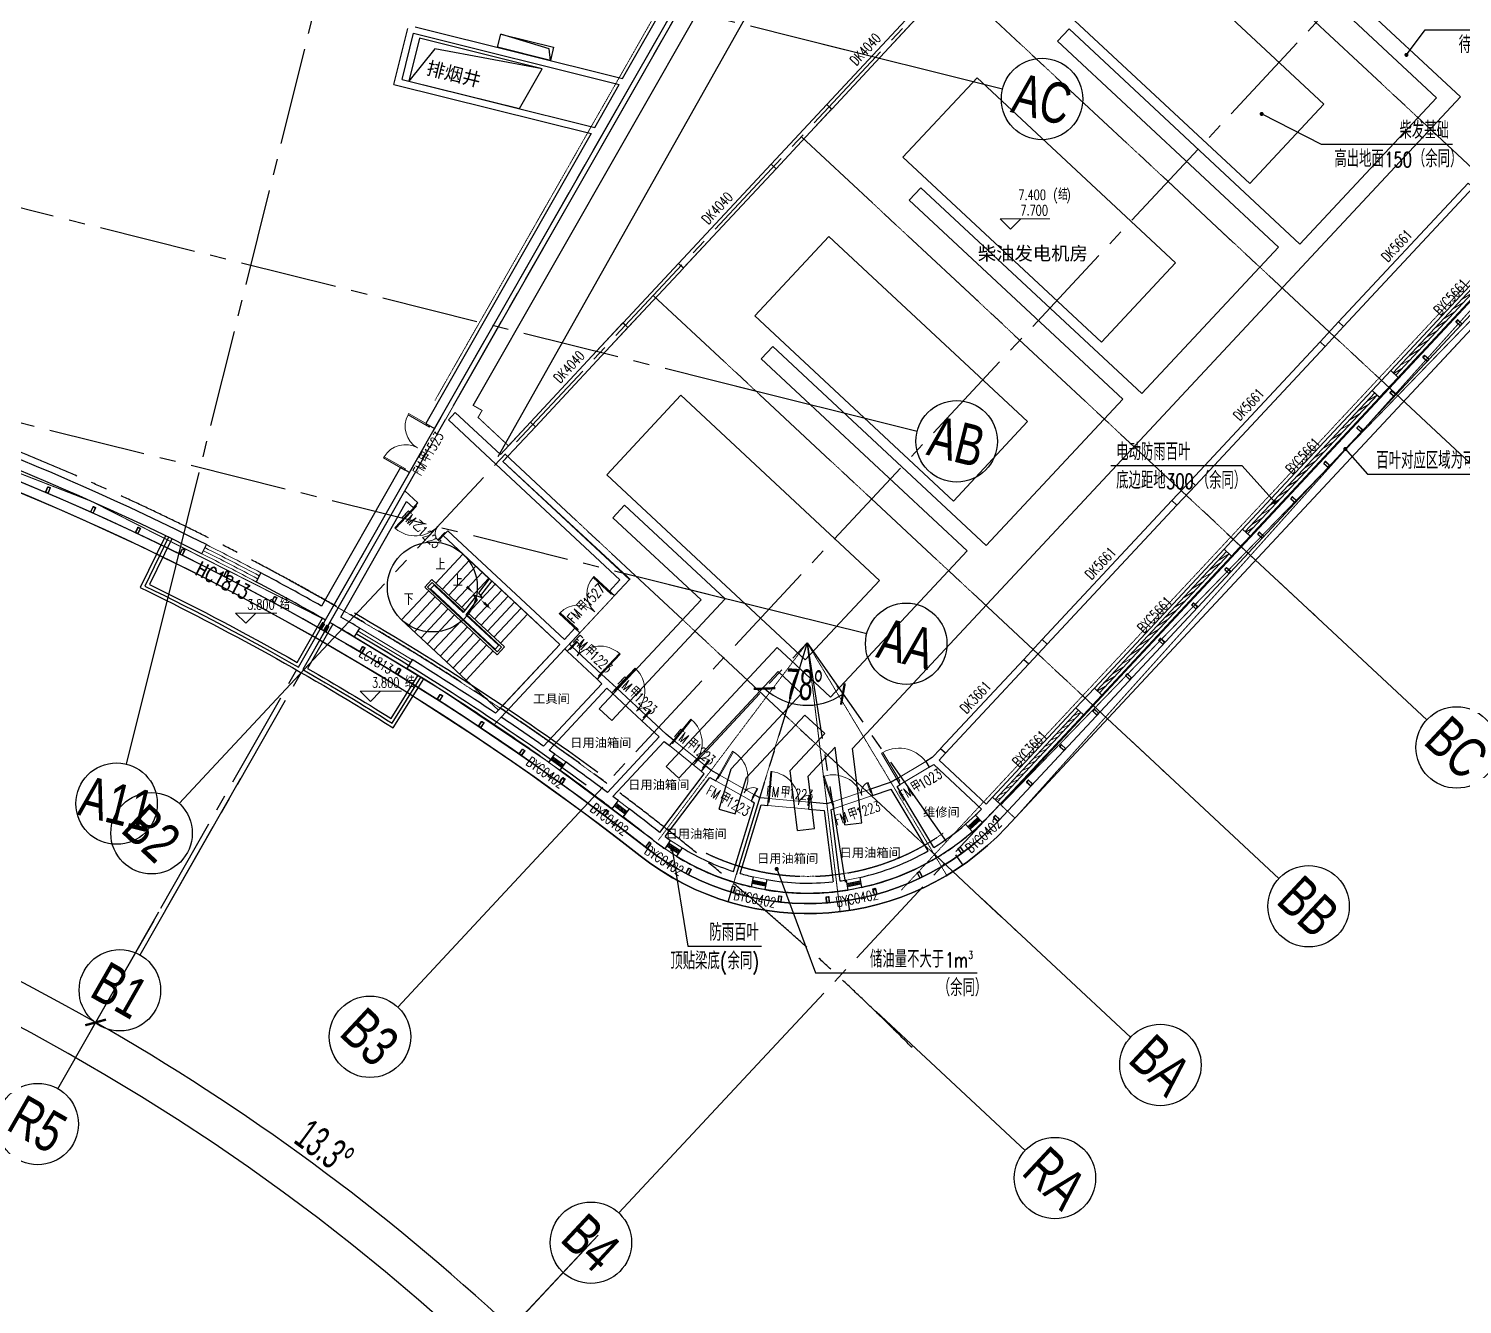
# Model space of a CAD drawing. Extents: x 138868 to 1251000, y -188972 to 132579.
# Drawn here: x 475851 to 518092, y -137264 to -99659 of the extents above; entities that cross this region are included whole.
import ezdxf
from ezdxf.enums import TextEntityAlignment as Align

# ---------------------------------------------------------------- set-up
doc = ezdxf.new("R2010")
doc.units = 0
doc.linetypes.add('CENTER2', pattern=[28.575, 19.05, -3.175, 3.175, -3.175])
doc.linetypes.add('DASHDOT', pattern=[1, 0.5, -0.25, 0, -0.25])
doc.layers.get('0').update_dxf_attribs({"color": 8})
doc.layers.get('Defpoints').update_dxf_attribs({"color": 8})
for name, color, linetype in [('#幕墙线-平面', 8, 'Continuous'), ('#标注', 8, 'Continuous'), ('#轴线', 8, 'CENTER2'), ('A-FLOR', 8, 'Continuous'), ('A-FLOR-PIPE', 8, 'Continuous'), ('A-FLOR-RAIL', 8, 'Continuous'), ('A-FLOR-UNDR', 8, 'Continuous'), ('A-Hole', 8, 'Continuous'), ('A-ROOF', 8, 'Continuous'), ('CURTWALL', 8, 'Continuous'), ('DIM_LEAD', 8, 'Continuous'), ('DIM_SYMB', 8, 'Continuous'), ('STAIR', 8, 'Continuous'), ('WINDOW_TEXT', 8, 'Continuous'), ('数据中心轮廓线', 8, 'Continuous')]:
    doc.layers.add(name, color=color, linetype=linetype)
for name, color, linetype, lineweight in [('DIM_ELEV', 8, 'Continuous', 5), ('DOOR_FIRE', 8, 'Continuous', 13), ('DOOR_FIRE_TEXT', 8, 'Continuous', 9), ('DOTE', 8, 'DASHDOT', 5), ('E', 8, 'Continuous', 9), ('PUB_TEXT', 8, 'Continuous', 5), ('WALL', 8, 'Continuous', 30), ('WINDOW', 8, 'Continuous', 13)]:
    doc.layers.add(name, color=color, linetype=linetype, lineweight=lineweight)
doc.styles.add('_TCH_DIM', font='SIMPLEX', dxfattribs={"bigfont": 'GBCBIG'})
doc.styles.add('_TCH_WINDOW', font='SIMPLEX', dxfattribs={"height": 3.5, "bigfont": 'GBCBIG'})
doc.styles.add('JHZX', font='jrs.shx', dxfattribs={"width": 0.6, "bigfont": 'jhz.shx'})
doc.styles.get("Standard").update_dxf_attribs({"font": 'arial.ttf'})
doc.dimstyles.new('JZBZ-300', dxfattribs={"dimscale": 300, "dimtxt": 3, "dimasz": 1.5, "dimexe": 1, "dimexo": 1, "dimgap": 0.5, "dimtad": 1, "dimdec": 0, "dimdsep": 46, "dimtxsty": 'JHZX', "dimblk1": 'ARCHTICK', "dimblk2": 'ARCHTICK', "dimsah": 1, "dimcen": 0, "dimclrd": 1, "dimclre": 1, "dimclrt": 2, "dimadec": 1, "dimazin": 2, "dimtfac": 1, "dimtdec": 0, "dimtix": 1, "dimtmove": 0, "dimatfit": 3, "dimfxl": 1, "dimtolj": 1, "dimlwd": -1, "dimlwe": -1, "dimarcsym": 1})

# ---------------------------------------------------------------- blocks, each defined once
blk = doc.blocks.new('Hole-3F')
at = {"layer": 'A-Hole'}
for points in [[(42062, 86030), (41747, 84768), (45009, 83955), (45678, 85128)], [(45919, 85377), (44366, 85764), (44463, 86153), (46015, 85765)]]:
    blk.add_lwpolyline(points, close=True, dxfattribs=at)
for points in [[(45919, 85377), (45883, 85719), (44463, 86153)], [(45678, 85128), (42520, 85713), (41747, 84768)]]:
    blk.add_lwpolyline(points, dxfattribs=at)
blk = doc.blocks.new('$DorLib2D$00000002')
for p, q in [((-0.5, 0), (-0.5, 0.4875)), ((-0.475, 0.4875), (-0.5, 0.4875)), ((-0.475, 0), (-0.475, 0.4875)), ((0.475, 0), (0.475, 0.4875)), ((0.475, 0.4875), (0.5, 0.4875)), ((0.5, 0), (0.5, 0.4875)), ((-0.5, 0), (-0.475, 0)), ((0.5, 0), (0.475, 0))]:
    blk.add_line(p, q)
for centre, start, end in [((-0.4875, 0), 0, 88.53072), ((0.4875, 0), 91.46928, 180)]:
    blk.add_arc(centre, 0.4875, start, end)
blk = doc.blocks.new('$WINLIB2D$00000007')
for points in [[(-0.5, 0.5), (0.5, 0.5)], [(-0.5, 0.5), (-0.5, -0.5)], [(0.5, 0.5), (0.5, -0.5)], [(-0.5, -0.5), (0.5, -0.5)]]:
    blk.add_lwpolyline(points)
blk = doc.blocks.new('$DorLib2D$00000225')
for p, q in [((0.475, -0.001), (0.475, 0.752)), ((0.475, 0.752), (0.5, 0.752)), ((0.5, -0.001), (0.5, 0.752)), ((-0.5, 0), (-0.5, 0.252)), ((-0.475, 0.252), (-0.5, 0.252)), ((-0.475, 0), (-0.475, 0.252)), ((-0.475, 0), (-0.5, 0)), ((0.475, -0.001), (0.5, -0.001))]:
    blk.add_line(p, q)
for centre, radius, start, end in [((0.505, -0.002), 0.755, 92.2493, 179.7238), ((-0.501, 0.003), 0.251, 359.7899, 84.0974)]:
    blk.add_arc(centre, radius, start, end)
blk = doc.blocks.new('$WINLIB2D$00000039')
for points in [[(-0.5, 0.5), (-0.5, -0.5)], [(0.5, 0.5), (-0.5, 0.5)], [(0.5, -0.5), (0.5, 0.5)], [(-0.5, 0.1667), (0.5, 0.1667)], [(-0.3839, -0.1667), (-0.448, 0.1667)], [(-0.3159, -0.1667), (-0.38, 0.1667)], [(-0.2479, -0.1667), (-0.312, 0.1667)], [(-0.1799, -0.1667), (-0.244, 0.1667)], [(-0.1119, -0.1667), (-0.176, 0.1667)], [(-0.0439, -0.1667), (-0.108, 0.1667)], [(0.0241, -0.1667), (-0.04, 0.1667)], [(0.0921, -0.1667), (0.028, 0.1667)], [(0.16, -0.1667), (0.0959, 0.1667)], [(0.228, -0.1667), (0.1639, 0.1667)], [(0.296, -0.1667), (0.2319, 0.1667)], [(0.364, -0.1667), (0.2999, 0.1667)], [(0.432, -0.1667), (0.3679, 0.1667)], [(0.5, -0.1667), (0.4359, 0.1667)], [(-0.4519, -0.1667), (-0.5, 0.0836)], [(-0.5, -0.1667), (0.5, -0.1667)], [(0.5, -0.5), (-0.5, -0.5)]]:
    blk.add_lwpolyline(points)
blk = doc.blocks.new('$WINLIB2D$00000001')
for points in [[(-0.5, 0.5), (-0.5, -0.5)], [(-0.5, 0.5), (0.5, 0.5)], [(0.5, -0.5), (0.5, 0.5)], [(0.5, 0.167), (-0.5, 0.167)], [(0.5, -0.167), (-0.5, -0.167)], [(-0.5, -0.5), (0.5, -0.5)]]:
    blk.add_lwpolyline(points)
blk = doc.blocks.new('$DorLib2D$00000001')
for p, q in [((0.45, 0.975), (0.5, 0.975)), ((0.45, 0), (0.45, 0.975)), ((0.5, 0), (0.5, 0.975)), ((0.5, 0), (0.45, 0))]:
    blk.add_line(p, q)
blk.add_arc((0.475, 0), 0.975, 91.4693, 180)
blk = doc.blocks.new('A$Cc1d04372')
at = {"layer": 'A-FLOR', "const_width": 30}
for points in [[(0, -9200), (8338, -9200), (10644, 47, -0.073062), (46130, -8293), (46276, -7706, -0.013735), (52378, -10307), (52194, -11045), (52978, -11240, -0.020552), (62131, -15974), (39290, -56018, 0.122576), (2418, -45637), (2374, -46886, 0.015212), (-2374, -46886), (-2418, -45637, 0.093748), (-31202, -51996, -0.389733)], [(39420, -56092), (62261, -16048, -0.04207), (79603, -28005, -0.432715), (80317, -38770), (58913, -61724, -0.389439), (48935, -62499, 0.036279), (39420, -56092, -3.758196)]]:
    blk.add_lwpolyline(points, format="xyb", dxfattribs=at)
blk.add_lwpolyline([(43647, -49693), (43907, -49841), (43790, -50048), (44684, -50882), (66105, -27911), (60242, -26449), (57540, -31187), (54617, -30458), (43647, -49693)], dxfattribs=at)
blk.add_lwpolyline([(44265, -59103), (48266, -54812), (44524, -51348), (66314, -27981), (79185, -39984), (58913, -61724), (58809, -61836), (58446, -62182, -0.358866), (49046, -62584, 0.018439), (44265, -59103)], format="xyb", close=True, dxfattribs=at)
at = {"layer": 'A-FLOR-PIPE'}
for p, q in [((65566, -33915), (72733, -40599)), ((65225, -34281), (72026, -40623)), ((61201, -38596), (60860, -38961)), ((61201, -38596), (68002, -44938)), ((60860, -38961), (67369, -45031)), ((68002, -44938), (72026, -40623)), ((68198, -45462), (72733, -40599)), ((56836, -43276), (56495, -43642)), ((56836, -43276), (63345, -49346)), ((56495, -43642), (62785, -49507)), ((63345, -49346), (67369, -45031)), ((63833, -50143), (68198, -45462)), ((52471, -47957), (52130, -48323)), ((52471, -47957), (58761, -53822)), ((52130, -48323), (58200, -53983)), ((58761, -53822), (62785, -49507)), ((59468, -54823), (63833, -50143)), ((48106, -52638), (47765, -53003)), ((48106, -52638), (51068, -55400)), ((47765, -53003), (50362, -55424)), ((54177, -58298), (58200, -53983)), ((54823, -59805), (59468, -54823)), ((47361, -58642), (50362, -55424)), ((47727, -58983), (51068, -55400)), ((49336, -60336), (52604, -56832)), ((52604, -56832), (53848, -57991)), ((49702, -60677), (52629, -57539)), ((52629, -57539), (53324, -58187)), ((51250, -60410), (53324, -58187)), ((53848, -57991), (54177, -58298)), ((47361, -58642), (47727, -58983)), ((51694, -60667), (53417, -58820)), ((53417, -58820), (54002, -59366)), ((52988, -60453), (54002, -59366)), ((53513, -60623), (54314, -59764)), ((54595, -62055), (54314, -59764)), ((55092, -61994), (54823, -59805)), ((49336, -60336), (49702, -60677)), ((50889, -61592), (51250, -60410)), ((51367, -61738), (51694, -60667)), ((53206, -62225), (52988, -60453)), ((53702, -62165), (53513, -60623)), ((50889, -61592), (51367, -61738)), ((54595, -62055), (55092, -61994)), ((53206, -62225), (53702, -62165))]:
    blk.add_line(p, q, dxfattribs=at)
at = {"layer": 'A-FLOR-RAIL'}
blk.add_circle((42442, -55047), 1325, dxfattribs=at)
for radius, start, end in [(79900, 53.68411, 59.83389), (79400, 53.7264, 59.55949)]:
    blk.add_arc((0, -124900), radius, start, end, dxfattribs=at)
at = {"layer": 'A-FLOR-UNDR'}
for p, q in [((43212, -49445), (54113, -30332)), ((43647, -49693), (54617, -30458)), ((41534, -52084), (43981, -47793))]:
    blk.add_line(p, q, dxfattribs=at)
at = {"layer": 'A-Hole'}
blk.add_lwpolyline([(61855, -32469), (55115, -32128), (44377, -51211)], dxfattribs=at)
at = {"layer": 'A-ROOF'}
for points in [[(34673, -53582), (33972, -55020, -0.016468), (38497, -57407), (39290, -56018)], [(34763, -53626), (34105, -54974, -0.015824), (38460, -57271), (39203, -55968)], [(39420, -56092), (38627, -57482, -0.009875), (41259, -59060), (42108, -57703)], [(39507, -56142), (38764, -57445, -0.009233), (41228, -58922), (42023, -57650)]]:
    blk.add_lwpolyline(points, format="xyb", dxfattribs=at)
at = {"layer": 'CURTWALL'}
for points in [[(51394, -10536), (53078, -10956, -0.063034), (79793, -27774, -0.432715), (80537, -38975), (59133, -61928, -0.3894), (48750, -62735, 0.165369), (750, -45904, 0.164544)], [(34583, -53538), (33838, -55066, -0.027476), (41291, -59198), (42192, -57756)]]:
    blk.add_lwpolyline(points, format="xyb", dxfattribs=at)
at = {"layer": 'DIM_ELEV'}
for p, q in [((59477, -44496), (59177, -44196)), ((59177, -44196), (60640, -44196)), ((59477, -44496), (59777, -44196)), ((36944, -56117), (36644, -55817)), ((36644, -55817), (37856, -55817)), ((36944, -56117), (37244, -55817)), ((40619, -58417), (40319, -58117)), ((40319, -58117), (41531, -58117)), ((40619, -58417), (40919, -58117))]:
    blk.add_line(p, q, dxfattribs=at)
at = {"layer": 'DIM_LEAD'}
for p, q in [((71143, -39361), (71693, -38626)), ((71693, -38626), (76464, -38626)), ((66879, -41100), (68629, -41990)), ((68629, -41990), (72498, -41990)), ((69341, -50977), (69996, -51721)), ((66301, -51471), (62432, -51471)), ((67265, -52547), (66301, -51471)), ((69996, -51721), (74768, -51721)), ((49512, -62787), (49969, -65635)), ((52588, -63358), (53728, -66425)), ((49969, -65635), (52138, -65635)), ((53728, -66425), (58499, -66425))]:
    blk.add_line(p, q, dxfattribs=at)
at = {"layer": 'DIM_LEAD', "const_width": 60}
for points in [[(71125, -39385, 1), (71161, -39337, 1)], [(66852, -41087, 1), (66905, -41114, 1)], [(69322, -50955, 1), (69361, -51000, 1)], [(67285, -52570, 1), (67245, -52525, 1)], [(49508, -62757, 1), (49517, -62816, 1)], [(52578, -63330, 1), (52599, -63386, 1)]]:
    blk.add_lwpolyline(points, format="xyb", close=True, dxfattribs=at)
at = {"layer": 'DIM_SYMB', "elevation": -1683}
for points in [[(42824, -54446, 0, 0, 0), (43680, -55244, 0, 80, 0), (43460, -55039, 0, 0, 0)], [(41869, -55470, 0, 0, 0), (44341, -57775, 0, 0, 0), (45296, -56751, 0, 0, 0), (43870, -55421, 0, 80, 0), (44089, -55626, 0, 0, 0)]]:
    blk.add_lwpolyline(points, format="xyseb", dxfattribs=at)
at = {"layer": 'DIM_SYMB'}
blk.add_lwpolyline([(43336, -54923, 0, 0, 0), (44192, -55721, 0, 80, 0), (43972, -55517, 0, 0, 0)], format="xyseb", dxfattribs=at)
at = {"layer": 'DOOR_FIRE'}
for p, q in [((46417, -56942), (47295, -57760)), ((46554, -56796), (47431, -57614)), ((47734, -58169), (48611, -58988)), ((47870, -58023), (48748, -58842)), ((50363, -60476), (49430, -59722)), ((50489, -60321), (49555, -59567)), ((56124, -60700), (56982, -60187)), ((56227, -60872), (57085, -60358)), ((51839, -61350), (50794, -60761)), ((51937, -61176), (50892, -60587)), ((54215, -61390), (55351, -61005)), ((54279, -61580), (55415, -61194)), ((52329, -61484), (53524, -61592)), ((52347, -61285), (53542, -61393))]:
    blk.add_line(p, q, dxfattribs=at)
at = {"layer": 'DOTE'}
for p, q in [((42522, -49544), (58002, -22405)), ((56257, -63985), (85741, -32367)), ((62046, -32411), (75430, -44891)), ((57681, -37091), (71065, -49572)), ((57681, -37091), (71065, -49572)), ((53317, -41772), (66700, -54252)), ((48952, -46453), (62336, -58933)), ((44587, -51133), (57971, -63614)), ((49106, -62505), (53484, -56695)), ((53484, -56695), (51147, -64338)), ((53484, -56695), (51147, -64338)), ((53484, -56695), (57600, -63546)), ((53484, -56695), (54458, -64628))]:
    blk.add_line(p, q, dxfattribs=at)
for centre, radius, start, end in [((0, -124900), 79800, 53.40345, 61.39163), ((53501, -56676), 6900, 244.3204, 305.3328)]:
    blk.add_arc(centre, radius, start, end, dxfattribs=at)
at = {"layer": 'E', "elevation": 0}
for points in [[(62856, -35354), (60674, -37694), (66525, -43150), (68707, -40810)], [(58492, -40035), (56309, -42375), (62160, -47831), (64342, -45491)], [(54127, -44715), (51944, -47056), (57795, -52512), (59978, -50171)], [(49762, -49396), (47580, -51736), (53431, -57192), (55613, -54852)]]:
    blk.add_lwpolyline(points, close=True, dxfattribs=at)
at = {"layer": 'STAIR'}
for p, q in [((43345, -54077), (42548, -54933)), ((43536, -54255), (42738, -55110)), ((43726, -54432), (42928, -55288)), ((43345, -54077), (44121, -54801)), ((42219, -55051), (42430, -54824)), ((42304, -55048), (42433, -54909)), ((42430, -54824), (43404, -55732)), ((42433, -54909), (43367, -55780)), ((43916, -54609), (43118, -55465)), ((44106, -54787), (43308, -55642)), ((44121, -54801), (43798, -55220)), ((44195, -54869), (43861, -55302)), ((44195, -54869), (45247, -55851)), ((41538, -56016), (42336, -55160)), ((44355, -57042), (42219, -55051)), ((44352, -56957), (42304, -55048)), ((42377, -55116), (42391, -55101)), ((42493, -54992), (42391, -55101)), ((44292, -56875), (42391, -55101)), ((42507, -54977), (42493, -54992)), ((42493, -54992), (43355, -55796)), ((42567, -55293), (42581, -55279)), ((42697, -55154), (42683, -55169)), ((42887, -55332), (42873, -55346)), ((44296, -54964), (43498, -55820)), ((43907, -55362), (43650, -55281)), ((43650, -55281), (43764, -55429)), ((44486, -55141), (43688, -55997)), ((43798, -55220), (43907, -55362)), ((44677, -55319), (43879, -56174)), ((41728, -56193), (42526, -55337)), ((41918, -56370), (42716, -55515)), ((42109, -56548), (42907, -55692)), ((42757, -55471), (42771, -55456)), ((42947, -55648), (42961, -55633)), ((43077, -55509), (43063, -55524)), ((43267, -55686), (43254, -55701)), ((43701, -55347), (43355, -55796)), ((43764, -55429), (43429, -55864)), ((44867, -55496), (44069, -56352)), ((45057, -55673), (44259, -56529)), ((43440, -57789), (41538, -56016)), ((42299, -56725), (43097, -55869)), ((42489, -56902), (43287, -56046)), ((43138, -55825), (43151, -55811)), ((43328, -56003), (43341, -55988)), ((43429, -55864), (44394, -56765)), ((43441, -55848), (44481, -56818)), ((43457, -55864), (43444, -55878)), ((43478, -55800), (44566, -56815)), ((43518, -56180), (43532, -56165)), ((43648, -56041), (43634, -56056)), ((45247, -55851), (44449, -56706)), ((45247, -55851), (44449, -56706)), ((46198, -56737), (45247, -55851)), ((42679, -57079), (43477, -56224)), ((42869, -57257), (43667, -56401)), ((43059, -57434), (43857, -56578)), ((43708, -56357), (43722, -56343)), ((43838, -56218), (43824, -56233)), ((43898, -56535), (43912, -56520)), ((44028, -56396), (44014, -56410)), ((44218, -56573), (44204, -56588)), ((43250, -57611), (44047, -56756)), ((43440, -57789), (44238, -56933)), ((44238, -56933), (43440, -57789)), ((44088, -56712), (44102, -56697)), ((44408, -56750), (44279, -56889)), ((44279, -56889), (44292, -56875)), ((44481, -56818), (44352, -56957)), ((44566, -56815), (44355, -57042)), ((44390, -58675), (46198, -56737)), ((44408, -56750), (44394, -56765)), ((43440, -57789), (44390, -58675))]:
    blk.add_line(p, q, dxfattribs=at)
at = {"layer": 'WALL'}
for p, q in [((48050, -40054), (49620, -37302)), ((48287, -40244), (49960, -37312)), ((41311, -40229), (41722, -38579)), ((41553, -40083), (41892, -38725)), ((41892, -38725), (47947, -40234)), ((41940, -38531), (48050, -40054)), ((41553, -40083), (47226, -41498)), ((41311, -40229), (47124, -41678)), ((47226, -41498), (47947, -40234)), ((47463, -41688), (48287, -40244)), ((54062, -40826), (52425, -42581)), ((52571, -42718), (54208, -40962)), ((54208, -40962), (54062, -40826)), ((47124, -41678), (42249, -50224)), ((42510, -50372), (47463, -41688)), ((52425, -42581), (52571, -42718)), ((49697, -45507), (48060, -47262)), ((49843, -45643), (49697, -45507)), ((48206, -47398), (49843, -45643)), ((48060, -47262), (48206, -47398)), ((69144, -47233), (68598, -47818)), ((69290, -47370), (69144, -47233)), ((68745, -47955), (69290, -47370)), ((68598, -47818), (68745, -47955)), ((70680, -48665), (70134, -49251)), ((70353, -49455), (70899, -48870)), ((70899, -48870), (70680, -48665)), ((70134, -49251), (70353, -49455)), ((42249, -50224), (42510, -50372)), ((43119, -49901), (42915, -50121)), ((42915, -50121), (44314, -51426)), ((43119, -49901), (44446, -51138)), ((45332, -50187), (44446, -51138)), ((45478, -50324), (45332, -50187)), ((44524, -51348), (45478, -50324)), ((41506, -51527), (39178, -55609)), ((41767, -51675), (41506, -51527)), ((44314, -51426), (47971, -54836)), ((44524, -51348), (48254, -54826)), ((39290, -56018), (41767, -51675)), ((64779, -51914), (64233, -52499)), ((64925, -52050), (64779, -51914)), ((39420, -56092), (41635, -52209)), ((42019, -52567), (41635, -52209)), ((64380, -52635), (64925, -52050)), ((39742, -55931), (41683, -52528)), ((41683, -52528), (41883, -52713)), ((41883, -52713), (42019, -52567)), ((64233, -52499), (64380, -52635)), ((42897, -53386), (42760, -53532)), ((42760, -53532), (46198, -56737)), ((46334, -56591), (42897, -53386)), ((66315, -53346), (65769, -53931)), ((65989, -54136), (66534, -53551)), ((66534, -53551), (66315, -53346)), ((35650, -54065), (35785, -53797)), ((65769, -53931), (65989, -54136)), ((37388, -54627), (37247, -54892)), ((47971, -54836), (47664, -55165)), ((47810, -55301), (48254, -54826)), ((47664, -55165), (47810, -55301)), ((40152, -56517), (40307, -56260)), ((46641, -56262), (46334, -56591)), ((46480, -56727), (46787, -56398)), ((46787, -56398), (46641, -56262)), ((60414, -56595), (59869, -57180)), ((60561, -56731), (60414, -56595)), ((44303, -58769), (46198, -56737)), ((44472, -58882), (46344, -56874)), ((46344, -56874), (46417, -56942)), ((46417, -56942), (46554, -56796)), ((46554, -56796), (46480, -56727)), ((60015, -57316), (60561, -56731)), ((41849, -57189), (41694, -57446)), ((59869, -57180), (60015, -57316)), ((47431, -57614), (47295, -57760)), ((47295, -57760), (47441, -57897)), ((47651, -57819), (47431, -57614)), ((47870, -58023), (47651, -57819)), ((45721, -59741), (47441, -57897)), ((45886, -59857), (47587, -58033)), ((47587, -58033), (47734, -58169)), ((47734, -58169), (47870, -58023)), ((61950, -58027), (61405, -58612)), ((61624, -58816), (62170, -58231)), ((62170, -58231), (61950, -58027)), ((61405, -58612), (61624, -58816)), ((48748, -58842), (48611, -58988)), ((48611, -58988), (49123, -59465)), ((49333, -59387), (48748, -58842)), ((47599, -61100), (49123, -59465)), ((49555, -59567), (49327, -59383)), ((45875, -60216), (46049, -59972)), ((47760, -61220), (49274, -59597)), ((49274, -59597), (49430, -59722)), ((49430, -59722), (49555, -59567)), ((57413, -59813), (57169, -60075)), ((57373, -60149), (57560, -59949)), ((57560, -59949), (57413, -59813)), ((46375, -60204), (46201, -60448)), ((50489, -60321), (50363, -60476)), ((50649, -60449), (50489, -60321)), ((57169, -60075), (56982, -60187)), ((56982, -60187), (57085, -60358)), ((57085, -60358), (57218, -60279)), ((57218, -60279), (58625, -61591)), ((57373, -60149), (58762, -61445)), ((49147, -62284), (50454, -60550)), ((49307, -62405), (50619, -60663)), ((50363, -60476), (50454, -60550)), ((50619, -60663), (50794, -60761)), ((50892, -60587), (50649, -60449)), ((50794, -60761), (50892, -60587)), ((55960, -60798), (55351, -61005)), ((56124, -60700), (55960, -60798)), ((56227, -60872), (56124, -60700)), ((51937, -61176), (51839, -61350)), ((52088, -61261), (51937, -61176)), ((55351, -61005), (55415, -61194)), ((55415, -61194), (55960, -61010)), ((57051, -62825), (55960, -61010)), ((56141, -60923), (56227, -60872)), ((57223, -62723), (56141, -60923)), ((58949, -61245), (58762, -61445)), ((59169, -61449), (58949, -61245)), ((47741, -61581), (47923, -61342)), ((48241, -61584), (48060, -61823)), ((51319, -63433), (51939, -61406)), ((51511, -63491), (52130, -61466)), ((51839, -61350), (51939, -61406)), ((52347, -61285), (52088, -61261)), ((52130, -61466), (52329, -61484)), ((52329, -61484), (52347, -61285)), ((53542, -61393), (53524, -61592)), ((53524, -61592), (53990, -61634)), ((54067, -61441), (53542, -61393)), ((53990, -61634), (54248, -63737)), ((54215, -61390), (54067, -61441)), ((54188, -61611), (54279, -61580)), ((54188, -61611), (54446, -63713)), ((54279, -61580), (54215, -61390)), ((58913, -61724), (59169, -61449)), ((58358, -62259), (58155, -62038)), ((58450, -61768), (58653, -61989)), ((49300, -62768), (49464, -62516)), ((49799, -62734), (49635, -62986)), ((51845, -63888), (51904, -63594)), ((52296, -63673), (52237, -63967)), ((54697, -63979), (54641, -63684)), ((55034, -63609), (55090, -63904))]:
    blk.add_line(p, q, dxfattribs=at)
for centre, radius, start, end in [((0, -124900), 79600, 63.2844, 74.83271), ((0, -124900), 79300, 63.2844, 74.83271), ((0, -124900), 79300, 60.3, 61.9855), ((0, -124900), 79600, 60.51594, 61.9855), ((0, -124900), 79300, 59.58005, 60.19162), ((0, -124900), 79600, 59.5776, 60.04807), ((0, -124900), 79300, 56.13088, 58.27949), ((0, -124900), 79600, 56.18065, 58.28194), ((0, -124900), 79300, 54.89046, 56.13088), ((0, -124900), 79600, 54.94318, 56.03485), ((0, -124900), 79600, 54.65454, 54.79785), ((0, -124900), 79300, 54.65509, 54.89046), ((0, -124900), 79600, 53.27476, 54.36662), ((0, -124900), 79300, 53.21804, 54.36608), ((0, -124900), 79600, 52.98364, 53.12996), ((0, -124900), 79300, 52.98418, 53.21804), ((0, -124900), 79600, 51.89625, 52.69572), ((53501, -56676), 7100, 314.1832, 316.193), ((0, -124900), 79300, 51.89625, 52.69517), ((53501, -56676), 7100, 301.6071, 310.9548), ((53501, -56676), 7400, 314.1177, 316.9922), ((53501, -56676), 7400, 231.8963, 232.9789), ((53501, -56676), 7100, 231.8963, 232.1713), ((53501, -56676), 7100, 233.7853, 235.3391), ((53501, -56676), 7400, 300.8056, 311.0203), ((53501, -56676), 7400, 232.9789, 235.4045), ((53501, -56676), 7100, 238.5674, 252.1018), ((53501, -56676), 7100, 282.4615, 299.9931), ((53501, -56676), 7400, 238.502, 252.9113), ((53501, -56676), 7400, 282.396, 300.8056), ((53501, -56676), 7400, 252.9113, 257.0624), ((53501, -56676), 7100, 253.7158, 256.9969), ((53501, -56676), 7100, 260.2253, 276.0337), ((53501, -56676), 7100, 277.6477, 279.2331), ((53501, -56676), 7400, 260.1598, 276.8451), ((53501, -56676), 7400, 276.8451, 279.2985)]:
    blk.add_arc(centre, radius, start, end, dxfattribs=at)
at = {"layer": 'WINDOW'}
for radius in [79300, 79400, 79500, 79600]:
    blk.add_arc((0, -124900), radius, 61.9855, 63.2844, dxfattribs=at)
at = {"layer": '数据中心轮廓线'}
blk.add_lwpolyline([(51546, -9926, -0.066668), (79984, -27542, -0.432715), (80756, -39179), (59352, -62132, -0.3894), (48565, -62971, 0.158849), (2747, -46248, 0.158849)], format="xyb", dxfattribs=at)
at = {"layer": '数据中心轮廓线', "const_width": 30}
blk.add_lwpolyline([(59191, -61470), (59608, -61859), (79522, -40503), (79105, -40114)], close=True, dxfattribs=at)
for points in [[(59608, -61859), (79105, -40114)], [(59191, -61470), (79522, -40503)]]:
    blk.add_lwpolyline(points, dxfattribs=at)
at = {"layer": 'A-Hole'}
blk.add_blockref('Hole-3F', (0, -124900), dxfattribs=at)
at = {"layer": 'DOOR_FIRE'}
for name, p, xscale, yscale, zscale, rotation in [('$DorLib2D$00000002', (42008, -50949), -1500, 1500, 300, 60.30000000566098), ('$DorLib2D$00000225', (42390, -53050), 1200, 1200, 200, 137.0000000000589), ('$DorLib2D$00000002', (47226, -55782), -1500, 1500, 200, 47.00000000000846), ('$DorLib2D$00000225', (46924, -57278), 1200, 1200, 200, 317.0000000000583), ('$DorLib2D$00000225', (48241, -58506), -1200, 1200, 200, 317.0000000000606), ('$DorLib2D$00000225', (49959, -60021), -1200, 1200, 200, 321.0792219699129), ('$DorLib2D$00000001', (56605, -60529), -1000, 1000, 200, 30.89997870651522), ('$DorLib2D$00000225', (51365, -60968), -1200, 1200, 200, 330.5882578802817), ('$DorLib2D$00000225', (54815, -61292), -1200, 1200, 200, 18.73975316987741), ('$DorLib2D$00000225', (52936, -61438), -1200, 1200, 200, 354.8185354329764)]:
    blk.add_blockref(name, p, dxfattribs=dict(at, xscale=xscale, yscale=yscale, zscale=zscale, rotation=rotation))
at = {"layer": 'WINDOW'}
ref = blk.add_blockref('$WINLIB2D$00000007', (55499, -39432), dxfattribs=dict(at, xscale=4000, yscale=200, zscale=4000, rotation=47.0000000000046))
ref.add_attrib('A', 'DK4040', (54934, -39698), dxfattribs={"layer": 'WINDOW_TEXT', "height": 297.5, "rotation": 47, "style": '_TCH_WINDOW', "width": 0.705882})
ref = blk.add_blockref('$WINLIB2D$00000007', (51134, -44112), dxfattribs=dict(at, xscale=4000, yscale=200, zscale=4000, rotation=47.0000000000046))
ref.add_attrib('A', 'DK4040', (50570, -44379), dxfattribs={"layer": 'WINDOW_TEXT', "height": 297.5, "rotation": 47, "style": '_TCH_WINDOW', "width": 0.705882})
ref = blk.add_blockref('$WINLIB2D$00000007', (71127, -45254), dxfattribs=dict(at, xscale=5600.000000000001, yscale=200, zscale=5600.000000000001, rotation=47.00000000000435))
ref.add_attrib('A', 'DK5661', (70593, -45487), dxfattribs={"layer": 'WINDOW_TEXT', "height": 297.5, "rotation": 47, "style": '_TCH_WINDOW', "width": 0.705882})
ref = blk.add_blockref('$WINLIB2D$00000039', (72699, -46720), dxfattribs=dict(at, xscale=5600, yscale=300, zscale=5600, rotation=47.00000000000439))
ref.add_attrib('A', 'BYC5661', (72133, -47061), dxfattribs={"layer": 'WINDOW_TEXT', "height": 297.5, "rotation": 47, "style": '_TCH_WINDOW', "width": 0.705882})
ref = blk.add_blockref('$WINLIB2D$00000007', (46769, -48793), dxfattribs=dict(at, xscale=4000, yscale=200, zscale=4000, rotation=47.0000000000046))
ref.add_attrib('A', 'DK4040', (46205, -49059), dxfattribs={"layer": 'WINDOW_TEXT', "height": 297.5, "rotation": 47, "style": '_TCH_WINDOW', "width": 0.705882})
ref = blk.add_blockref('$WINLIB2D$00000007', (66762, -49934), dxfattribs=dict(at, xscale=5600.000000000001, yscale=200, zscale=5600.000000000001, rotation=47.00000000000435))
ref.add_attrib('A', 'DK5661', (66228, -50168), dxfattribs={"layer": 'WINDOW_TEXT', "height": 297.5, "rotation": 47, "style": '_TCH_WINDOW', "width": 0.705882})
ref = blk.add_blockref('$WINLIB2D$00000039', (68334, -51401), dxfattribs=dict(at, xscale=5600, yscale=300, zscale=5600, rotation=47.00000000000439))
ref.add_attrib('A', 'BYC5661', (67769, -51741), dxfattribs={"layer": 'WINDOW_TEXT', "height": 297.5, "rotation": 47, "style": '_TCH_WINDOW', "width": 0.705882})
ref = blk.add_blockref('$WINLIB2D$00000007', (62397, -54615), dxfattribs=dict(at, xscale=5600.000000000001, yscale=200, zscale=5600.000000000001, rotation=47.00000000000435))
ref.add_attrib('A', 'DK5661', (61863, -54849), dxfattribs={"layer": 'WINDOW_TEXT', "height": 297.5, "rotation": 47, "style": '_TCH_WINDOW', "width": 0.705882})
ref = blk.add_blockref('$WINLIB2D$00000039', (63969, -56081), dxfattribs=dict(at, xscale=5600, yscale=300, zscale=5600, rotation=47.00000000000439))
ref.add_attrib('A', 'BYC5661', (63404, -56422), dxfattribs={"layer": 'WINDOW_TEXT', "height": 297.5, "rotation": 47, "style": '_TCH_WINDOW', "width": 0.705882})
ref = blk.add_blockref('$WINLIB2D$00000001', (41001, -56853), dxfattribs=dict(at, xscale=-1800, yscale=300, zscale=1800, rotation=328.9297666565457))
ref.add_attrib('A', 'LC1813', (40257, -57079), dxfattribs={"layer": 'WINDOW_TEXT', "height": 297.5, "rotation": 328.9298, "style": '_TCH_WINDOW', "width": 0.705882})
ref = blk.add_blockref('$WINLIB2D$00000007', (58714, -58564), dxfattribs=dict(at, xscale=3600, yscale=200, zscale=3600, rotation=47.00000000000435))
ref.add_attrib('A', 'DK3661', (58180, -58798), dxfattribs={"layer": 'WINDOW_TEXT', "height": 297.5, "rotation": 47, "style": '_TCH_WINDOW', "width": 0.705882})
ref = blk.add_blockref('$WINLIB2D$00000039', (60287, -60031), dxfattribs=dict(at, xscale=3600, yscale=300, zscale=3600, rotation=47.00000000000439))
ref.add_attrib('A', 'BYC3661', (59721, -60371), dxfattribs={"layer": 'WINDOW_TEXT', "height": 297.5, "rotation": 47, "style": '_TCH_WINDOW', "width": 0.705882})
ref = blk.add_blockref('$WINLIB2D$00000039', (46125, -60210), dxfattribs=dict(at, xscale=400.0000000000001, yscale=300, zscale=400.0000000000001, rotation=144.5105827028201))
ref.add_attrib('A', 'BYC0402', (45179, -60271), dxfattribs={"layer": 'WINDOW_TEXT', "height": 297.5, "rotation": 324.5106, "style": '_TCH_WINDOW', "width": 0.705882})
ref = blk.add_blockref('$WINLIB2D$00000039', (47991, -61583), dxfattribs=dict(at, xscale=399.9999999999998, yscale=299.9999999999999, zscale=399.9999999999998, rotation=142.8396780095438))
ref.add_attrib('A', 'BYC0402', (47068, -61633), dxfattribs={"layer": 'WINDOW_TEXT', "height": 297.5, "rotation": 322.8397, "style": '_TCH_WINDOW', "width": 0.705882})
ref = blk.add_blockref('$WINLIB2D$00000039', (58404, -62014), dxfattribs=dict(at, xscale=399.9999999999999, yscale=299.9999999999999, zscale=-400, rotation=222.5690065564563))
ref.add_attrib('A', 'BYC0402', (58315, -62912), dxfattribs={"layer": 'WINDOW_TEXT', "height": 297.5, "rotation": 42.569, "style": '_TCH_WINDOW', "width": 0.705882})
ref = blk.add_blockref('$WINLIB2D$00000039', (49549, -62751), dxfattribs=dict(at, xscale=400, yscale=300, zscale=-400, rotation=146.9532401386168))
ref.add_attrib('A', 'BYC0402', (48663, -62892), dxfattribs={"layer": 'WINDOW_TEXT', "height": 297.5, "rotation": 326.9532, "style": '_TCH_WINDOW', "width": 0.705882})
ref = blk.add_blockref('$WINLIB2D$00000039', (52070, -63781), dxfattribs=dict(at, xscale=400, yscale=299.9999999999999, zscale=-400, rotation=168.611091264626))
ref.add_attrib('A', 'BYC0402', (51297, -64258), dxfattribs={"layer": 'WINDOW_TEXT', "height": 297.5, "rotation": 348.6111, "style": '_TCH_WINDOW', "width": 0.705882})
ref = blk.add_blockref('$WINLIB2D$00000039', (54865, -63794), dxfattribs=dict(at, xscale=400.0000000000001, yscale=300, zscale=-400.0000000000001, rotation=190.8472713369061))
ref.add_attrib('A', 'BYC0402', (54366, -64485), dxfattribs={"layer": 'WINDOW_TEXT', "height": 297.5, "rotation": 10.8473, "style": '_TCH_WINDOW', "width": 0.705882})
at = {"layer": 'DOOR_FIRE_TEXT', "style": '_TCH_WINDOW', "width": 0.705882}
for s, rotation, p in [('1523', 60.3, (42438, -51214)), ('FM', 60.3, (42108, -51793)), ('FM', 317, (41512, -52990)), ('1223', 317, (41999, -53444)), ('1527', 47, (47064, -55654)), ('FM', 47, (46610, -56141)), ('FM', 317, (46564, -56662)), ('1223', 317, (47051, -57116)), ('FM', 317, (47881, -57890)), ('1223', 317, (48368, -58344)), ('FM', 321.0792, (49548, -59444)), ('1223', 321.0792, (50066, -59862)), ('1023', 30.9, (56875, -61014)), ('FM', 330.5883, (50485, -61139)), ('FM', 354.8185, (52270, -61213)), ('1223', 354.8185, (52933, -61274)), ('FM', 30.9, (56304, -61356)), ('1223', 330.5883, (51065, -61466)), ('1223', 18.7398, (54990, -61862)), ('FM', 18.7398, (54360, -62076))]:
    blk.add_text(s, height=297.5, rotation=rotation, dxfattribs=at).set_placement(p)
at = {"layer": 'DOOR_FIRE_TEXT', "style": '_TCH_WINDOW'}
for s, rotation, p in [('甲', 60.3, (42316, -51428)), ('乙', 317, (41819, -53276)), ('甲', 47, (46897, -55834)), ('甲', 317, (46872, -56949)), ('甲', 317, (48188, -58176)), ('甲', 321.0792, (49875, -59708)), ('甲', 30.9, (56664, -61141)), ('甲', 330.5883, (50851, -61346)), ('甲', 354.8185, (52689, -61251)), ('甲', 18.7398, (54757, -61941))]:
    blk.add_text(s, height=338, rotation=rotation, dxfattribs=at).set_placement(p)
at = {"layer": 'PUB_TEXT', "style": '_TCH_DIM'}
for s, height, p in [('待设备招商确认后施工', 506.4, (72682, -39308)), ('柴发基础', 506.4, (70938, -41832)), ('高出地面', 506.4, (69018, -42672)), ('（余同）', 506.4, (71333, -42672)), ('结', 338, (60880, -43636)), ('电动防雨百叶', 506.4, (62590, -51313)), ('百叶对应区域为可拆卸幕墙', 506.38, (70254, -51564)), ('底边距地', 506.4, (62590, -52153)), ('（余同）', 506.4, (64964, -52153)), ('上', 338, (42539, -54549)), ('上', 338, (43051, -55027)), ('下', 338, (41603, -55573)), ('结', 338, (37956, -55712)), ('结', 338, (41631, -58012)), ('防雨百叶', 506.4, (50607, -65477)), ('顶贴梁底', 506.4, (49454, -66317)), ('余同', 506.4, (51139, -66317)), ('储油量不大于', 506.4, (55335, -66268)), ('（余同）', 506.4, (57334, -67108))]:
    blk.add_text(s, height=height, dxfattribs=at).set_placement(p)
at = {"layer": 'PUB_TEXT'}
blk.add_text('排烟井', height=396.5, rotation=346.1256, dxfattribs=at).set_placement((42240, -39921))
at = {"layer": 'PUB_TEXT', "style": '_TCH_DIM', "width": 0.705882}
for s, height, p in [('150', 446.2, (70493, -42672)), ('7.400', 297.5, (59710, -43636)), ('(', 298, (60740, -43636)), (')', 298, (61125, -43636)), ('7.700', 297.5, (59770, -44091)), ('300', 446.2, (64064, -52153)), ('3.800', 297.5, (36986, -55712)), ('3.800', 297.5, (40661, -58012)), ('(', 446, (50929, -66317)), (')', 446, (51876, -66317)), ('1m', 446.2, (57547, -66268)), ('3', 223, (58237, -66005))]:
    blk.add_text(s, height=height, dxfattribs=at).set_placement(p)
at = {"layer": 'PUB_TEXT'}
for s, height, p in [('柴油发电机房', 396.5, (58513, -45412)), ('工具间', 264.3, (45413, -58472)), ('日用油箱间', 264.3, (46507, -59766)), ('日用油箱间', 264.3, (48212, -61005)), ('维修间', 264.3, (56900, -61814)), ('日用油箱间', 264.3, (49315, -62453)), ('日用油箱间', 264.3, (52010, -63180)), ('日用油箱间', 264.3, (54443, -63008))]:
    blk.add_text(s, height=height, dxfattribs=at).set_placement(p)
at = {"layer": 'WINDOW_TEXT', "style": '_TCH_WINDOW', "width": 0.705882}
blk.add_text('HC1813', height=446.2, rotation=332.635, dxfattribs=at).set_placement((35429, -54669))
blk = doc.blocks.new('*U3166')
blk.add_line((0, -20), (0, 0))
blk.add_circle((0, -24), 4)
at = {"style": 'JHZX', "width": 0.75}
blk.add_attdef('AXES', text='', height=4, dxfattribs=at).set_placement((0, -24), align=Align.MIDDLE_CENTER)
blk = doc.blocks.new('*U3167')
blk.add_line((20, 0), (0, 0))
blk.add_circle((24, 0), 4)
at = {"style": 'JHZX', "width": 0.75}
blk.add_attdef('AXES', text='', height=4, dxfattribs=at).set_placement((24, 0), align=Align.MIDDLE_CENTER)
blk = doc.blocks.new('_ARCHTICK')
at = {"color": 0, "linetype": 'ByBlock', "const_width": 0.15}
blk.add_lwpolyline([(-0.5, -0.5), (0.5, 0.5)], dxfattribs=at)
blk = doc.blocks.new('*D3351')
at = {"layer": '#标注', "ltscale": 300, "transparency": 16777216}
for p, q in [((497668, -118965), (497736, -118893)), ((499726, -119109), (499669, -119028))]:
    blk.add_line(p, q, dxfattribs=at)
blk.add_arc((498786, -117767), 1839, 227, 305, dxfattribs=at)
at = {"layer": 'Defpoints', "color": 0, "ltscale": 300, "transparency": 16777216}
for p in [(498786, -117767), (497464, -119184), (498248, -119526), (499898, -119355)]:
    blk.add_point(p, dxfattribs=at)
at = {"layer": '#标注', "ltscale": 300, "transparency": 16777216, "xscale": 450, "yscale": 450, "zscale": 450}
for p, rotation in [((497531, -119112), 136.9999999995507), ((499841, -119273), 35.000000000001)]:
    blk.add_blockref('_ARCHTICK', p, dxfattribs=dict(at, rotation=rotation))
at = {"layer": '#标注', "ltscale": 300, "transparency": 16777216, "insert": (498699, -119003), "char_height": 900, "attachment_point": 5, "rotation": 356, "style": 'JHZX'}
blk.add_mtext('\\A1;78°', dxfattribs=at)
blk = doc.blocks.new('*D3352')
at = {"layer": '#标注', "ltscale": 300, "transparency": 16777216}
for p, q in [((412865, -124967), (415189, -129338)), ((492422, -135441), (489046, -139061))]:
    blk.add_line(p, q, dxfattribs=at)
blk.add_arc((445302, -185972), 64442, 47, 118, dxfattribs=at)
at = {"layer": 'Defpoints', "color": 0, "ltscale": 300, "transparency": 16777216}
for p in [(412725, -124703), (466636, -125164), (492627, -135222), (445302, -185972)]:
    blk.add_point(p, dxfattribs=at)
at = {"layer": '#标注', "ltscale": 300, "transparency": 16777216, "xscale": 450, "yscale": 450, "zscale": 450}
for p, rotation in [((415049, -129073), 207.9999999999996), ((489251, -138842), 316.999999993665)]:
    blk.add_blockref('_ARCHTICK', p, dxfattribs=dict(at, rotation=rotation))
at = {"layer": '#标注', "ltscale": 300, "transparency": 16777216, "insert": (453792, -121487), "char_height": 900, "attachment_point": 5, "rotation": 352.5, "style": 'JHZX'}
blk.add_mtext('\\A1;71°', dxfattribs=at)
blk = doc.blocks.new('*D3353')
at = {"layer": '#标注', "ltscale": 300, "transparency": 16777216}
for p, q in [((479534, -125957), (477676, -129214)), ((492422, -135441), (489865, -138184))]:
    blk.add_line(p, q, dxfattribs=at)
blk.add_arc((445302, -185972), 65642, 47, 60.3, dxfattribs=at)
at = {"layer": 'Defpoints', "color": 0, "ltscale": 300, "transparency": 16777216}
for p in [(479683, -125696), (486225, -134648), (492627, -135222), (445302, -185972)]:
    blk.add_point(p, dxfattribs=at)
at = {"layer": '#标注', "ltscale": 300, "transparency": 16777216, "xscale": 450, "yscale": 450, "zscale": 450}
for p, rotation in [((477825, -128953), 150.2999999171136), ((490069, -137964), 316.999999993665)]:
    blk.add_blockref('_ARCHTICK', p, dxfattribs=dict(at, rotation=rotation))
at = {"layer": '#标注', "ltscale": 300, "transparency": 16777216, "insert": (484564, -132620), "char_height": 900, "attachment_point": 5, "rotation": 323.65, "style": 'JHZX'}
blk.add_mtext('\\A1;13.3°', dxfattribs=at)
blk = doc.blocks.new('*D3354')
at = {"layer": '#标注', "ltscale": 300, "transparency": 16777216}
for p, q in [((462017, -118932), (461110, -122571)), ((479534, -125957), (477676, -129214))]:
    blk.add_line(p, q, dxfattribs=at)
blk.add_arc((445302, -185972), 65642, 60.3, 76, dxfattribs=at)
at = {"layer": 'Defpoints', "color": 0, "ltscale": 300, "transparency": 16777216}
for p in [(462089, -118641), (479683, -125696), (472488, -126225), (445302, -185972)]:
    blk.add_point(p, dxfattribs=at)
at = {"layer": '#标注', "ltscale": 300, "transparency": 16777216, "xscale": 450, "yscale": 450, "zscale": 450}
for p, rotation in [((461182, -122280), 165.9999999999991), ((477825, -128953), 330.2999999171137)]:
    blk.add_blockref('_ARCHTICK', p, dxfattribs=dict(at, rotation=rotation))
at = {"layer": '#标注', "ltscale": 300, "transparency": 16777216, "insert": (469956, -124489), "char_height": 900, "attachment_point": 5, "rotation": 338.15, "style": 'JHZX'}
blk.add_mtext('\\A1;15.7°', dxfattribs=at)
blk = doc.blocks.new('*D3358')
at = {"layer": '#标注', "ltscale": 300, "transparency": 16777216}
for p, q in [((383191, -69158), (381994, -66906)), ((535530, -89214), (537269, -87349))]:
    blk.add_line(p, q, dxfattribs=at)
blk.add_arc((445302, -185972), 134550, 47, 118, dxfattribs=at)
at = {"layer": 'Defpoints', "color": 0, "ltscale": 300, "transparency": 16777216}
for p in [(489847, -59009), (383332, -69423), (535326, -89433), (445302, -185972)]:
    blk.add_point(p, dxfattribs=at)
at = {"layer": '#标注', "ltscale": 300, "transparency": 16777216, "xscale": 450, "yscale": 450, "zscale": 450}
for p, rotation in [((382135, -67171), 207.9999999999995), ((537065, -87568), 316.999999993665)]:
    blk.add_blockref('_ARCHTICK', p, dxfattribs=dict(at, rotation=rotation))
at = {"layer": '#标注', "ltscale": 300, "transparency": 16777216, "insert": (462943, -51978), "char_height": 900, "attachment_point": 5, "rotation": 352.5, "style": 'JHZX'}
blk.add_mtext('\\A1;71°', dxfattribs=at)
blk = doc.blocks.new('*D3359')
at = {"layer": '#标注', "ltscale": 300, "transparency": 16777216}
for p, q in [((510851, -71052), (511520, -69879)), ((535530, -89214), (536451, -88226))]:
    blk.add_line(p, q, dxfattribs=at)
blk.add_arc((445302, -185972), 133350, 47, 60.3, dxfattribs=at)
at = {"layer": 'Defpoints', "color": 0, "ltscale": 300, "transparency": 16777216}
for p in [(510703, -71312), (528436, -81707), (535326, -89433), (445302, -185972)]:
    blk.add_point(p, dxfattribs=at)
at = {"layer": '#标注', "ltscale": 300, "transparency": 16777216, "xscale": 450, "yscale": 450, "zscale": 450}
for p, rotation in [((511371, -70140), 150.2999999171138), ((536246, -88446), 316.9999999936651)]:
    blk.add_blockref('_ARCHTICK', p, dxfattribs=dict(at, rotation=rotation))
at = {"layer": '#标注', "ltscale": 300, "transparency": 16777216, "insert": (524696, -78087), "char_height": 900, "attachment_point": 5, "rotation": 323.65, "style": 'JHZX'}
blk.add_mtext('\\A1;13.3°', dxfattribs=at)
blk = doc.blocks.new('*D3360')
at = {"layer": '#标注', "ltscale": 300, "transparency": 16777216}
for p, q in [((477308, -57601), (477635, -56292)), ((510851, -71052), (511520, -69879))]:
    blk.add_line(p, q, dxfattribs=at)
blk.add_arc((445302, -185972), 133350, 60.3, 76, dxfattribs=at)
at = {"layer": 'Defpoints', "color": 0, "ltscale": 300, "transparency": 16777216}
for p in [(477236, -57893), (500531, -64596), (510703, -71312), (445302, -185972)]:
    blk.add_point(p, dxfattribs=at)
at = {"layer": '#标注', "ltscale": 300, "transparency": 16777216, "xscale": 450, "yscale": 450, "zscale": 450}
for p, rotation in [((477562, -56583), 165.999999999999), ((511371, -70140), 330.2999999171137)]:
    blk.add_blockref('_ARCHTICK', p, dxfattribs=dict(at, rotation=rotation))
at = {"layer": '#标注', "ltscale": 300, "transparency": 16777216, "insert": (495155, -61644), "char_height": 900, "attachment_point": 5, "rotation": 338.15, "style": 'JHZX'}
blk.add_mtext('\\A1;15.7°', dxfattribs=at)
blk = doc.blocks.new('*D3361')
at = {"layer": '#标注', "ltscale": 300, "transparency": 16777216}
for p, q in [((445302, -53672), (445302, -52322)), ((477308, -57601), (477635, -56292))]:
    blk.add_line(p, q, dxfattribs=at)
blk.add_arc((445302, -185972), 133350, 76, 90, dxfattribs=at)
at = {"layer": 'Defpoints', "color": 0, "ltscale": 300, "transparency": 16777216}
for p in [(445302, -53972), (466928, -54387), (477236, -57893), (445302, -185972)]:
    blk.add_point(p, dxfattribs=at)
at = {"layer": '#标注', "ltscale": 300, "transparency": 16777216, "xscale": 450, "yscale": 450, "zscale": 450}
for p, rotation in [((445302, -52622), 179.9999999999996), ((477562, -56583), 345.9999999999989)]:
    blk.add_blockref('_ARCHTICK', p, dxfattribs=dict(at, rotation=rotation))
at = {"layer": '#标注', "ltscale": 300, "transparency": 16777216, "insert": (461626, -53020), "char_height": 900, "attachment_point": 5, "rotation": 353, "style": 'JHZX'}
blk.add_mtext('\\A1;14°', dxfattribs=at)
blk = doc.blocks.new('LZ')
at = {"layer": '#幕墙线-平面', "ltscale": 250}
for points in [[(-33, 0, -0.414214), (-40, 7), (-40, 172, -0.414214), (-33, 180), (32, 180, -0.414214), (40, 172), (40, 7, -0.414214), (32, 0)], [(-33, 6, -0.414214), (-34, 7), (-34, 172, -0.414214), (-33, 174), (32, 174, -0.414214), (34, 172), (34, 7, -0.414214), (32, 6)]]:
    blk.add_lwpolyline(points, format="xyb", close=True, dxfattribs=at)

msp = doc.modelspace()

# ---------------------------------------------------------------- linework, layer by layer
at = {"layer": '#幕墙线-平面', "ltscale": 500}
msp.add_lwpolyline([(525285.7, -88613.5, 0.2860735), (393144.4, -71273.8, 0.4324632), (389392.4, -82312), (404125.3, -110020.5, 0.3897333), (414336.5, -113619.5, -0.2739153), (493866.8, -124043, 0.3894), (504654.3, -123203.8), (526058.2, -100250.9, 0.4327153)], format="xyb", close=True, dxfattribs=at)
at = {"layer": '#幕墙线-平面'}
msp.add_lwpolyline([(525095.3, -88845.3, 0.2860735), (393268.6, -71546.9, 0.4324632), (389657.3, -82171.1), (404390.2, -109879.7, 0.3897333), (414218.5, -113343.7, -0.2739153), (494051.9, -123806.9, 0.3894), (504434.9, -122999.2), (525838.8, -100046.3, 0.4327153), (525095.3, -88845.3)], format="xyb", dxfattribs=at)
at = {"layer": '#轴线', "ltscale": 150}
for p, q in [((480182.6, -115517.2), (492085.1, -67778.6)), ((479745.4, -125585.9), (510702.5, -71312.2)), ((479875.7, -125660.1), (510832.8, -71386.6)), ((484381.6, -118110.7), (518074.2, -81979.8)), ((499888.1, -100281.8), (449305.8, -87670.2)), ((490817.5, -124112.3), (524510.1, -87981.4)), ((497326.6, -130182.1), (535325.8, -89432.9)), ((507348.1, -93482.1), (522487.1, -107599.5)), ((497372.1, -110372.9), (446789.8, -97761.3)), ((502983.3, -98162.8), (518122.3, -112280.2)), ((498618.5, -102843.5), (513757.5, -116960.8)), ((495884.3, -116340.2), (445302, -103728.6)), ((494253.7, -107524.1), (509392.8, -121641.5)), ((489888.9, -112204.8), (505028, -126322.2)), ((495444.1, -121350.3), (498785.9, -117766.7)), ((498785.9, -117766.7), (496449.1, -125409.9)), ((498785.9, -117766.7), (503370.1, -124313.7)), ((498785.9, -117766.7), (500036.2, -125660.7))]:
    msp.add_line(p, q, dxfattribs=at)
for centre, radius, start, end in [((445302, -185971.6), 79800, 44.845516, 120), ((498803.5, -117747.8), 6900, 244.32045, 305.33278)]:
    msp.add_arc(centre, radius, start, end, dxfattribs=at)

# ---------------------------------------------------------------- block references
at = {"layer": '#幕墙线-平面', "ltscale": 300}
msp.add_blockref('A$Cc1d04372', (445302, -61071.6), dxfattribs=at)
at = {"layer": '#幕墙线-平面', "ltscale": 300, "xscale": -1}
for p, rotation in [((518055.4, -108393), 46.99999999999935), ((517082.5, -109436.3), 46.99999999999935), ((516109.6, -110479.6), 46.99999999999935), ((515136.7, -111522.9), 46.99999999999935), ((514163.8, -112566.2), 46.99999999999935), ((513190.9, -113609.5), 46.99999999999935), ((512218, -114652.9), 46.99999999999935), ((511245.1, -115696.2), 46.99999999999935), ((510272.2, -116739.5), 46.99999999999935), ((484443.6, -117349.5), 330.4468705665765), ((484573.4, -117423.6), 330.4468705665765), ((509299.3, -117782.8), 46.99999999999935), ((508326.4, -118826.1), 46.99999999999935), ((507353.5, -119869.4), 46.99999999999935), ((506380.5, -120912.7), 46.99999999999935), ((505407.6, -121956.1), 46.99999999999935), ((504434.9, -122999.2), 46.99999999999935), ((494051.6, -123806.7), 322.8463068193653)]:
    msp.add_blockref('LZ', p, dxfattribs=dict(at, rotation=rotation))
at = {"layer": '#幕墙线-平面', "ltscale": 300}
for p, rotation in [((476383.4, -113342.8), 337.8831154953207), ((503368.7, -123948.5), 36.36240971259767), ((495252.1, -124580), 332.534596616713), ((502145.6, -124684.7), 25.72444086328358), ((496574.4, -125118.1), 343.1725654660272), ((500807.6, -125182.4), 15.08647201396946), ((497973.3, -125402.9), 353.8105343153413), ((499400.7, -125424.6), 4.448503164655349)]:
    msp.add_blockref('LZ', p, dxfattribs=dict(at, rotation=rotation))
at = {"layer": '#幕墙线-平面'}
for p, rotation in [((477713, -113926.3), 335.778300338876), ((479031.6, -114534.1), 334.7252152814436), ((480338.8, -115166.1), 333.6721302240111), ((481634.2, -115822), 332.6190451665788), ((483046.6, -116571.2), 331.5659601091464), ((485636, -118043.4), 329.4597899942816), ((486688.8, -118680.2), 328.4067049368492), ((487918.5, -119452.2), 327.3536198794168), ((489133.8, -120246.7), 326.3005348219844), ((490334.4, -121063.3), 325.2474497645521), ((491519.7, -121901.9), 324.1943647071196), ((492795.2, -122841.6), 323.1412796496873)]:
    msp.add_blockref('LZ', p, dxfattribs=dict(at, rotation=rotation))
at = {"layer": '#标注', "xscale": 300, "yscale": 300}
for p, rotation, values in [((498723.7, -99991.5), 345.9999999999856, {'AXES': 'AC'}), ((496207.7, -110082.6), 345.9999999999856, {'AXES': 'AB'}), ((517025.3, -111257.2), 317.0000000589019, {'AXES': 'BD'}), ((494719.9, -116049.9), 345.9999999999856, {'AXES': 'AA'}), ((512660.5, -115937.8), 317.0000000589019, {'AXES': 'BC'}), ((508295.7, -120618.5), 317.0000000589019, {'AXES': 'BB'}), ((503930.9, -125299.2), 317.0000000589019, {'AXES': 'BA'}), ((500822.5, -128632.6), 317.0000000589019, {'AXES': 'RA'})]:
    msp.add_blockref('*U3167', p, dxfattribs=dict(at, rotation=rotation)).add_auto_attribs(values)
at = {"layer": '#标注'}
for p, xscale, yscale, zscale, rotation, values in [((480182.6, -115517.2), 300, 300, 300, 346.0000000000009, {'AXES': 'A11'}), ((484381.6, -118110.7), 300.0000000000001, 300.0000000000001, 300.0000000000001, 316.9999999928823, {'AXES': 'B2'}), ((482105.3, -121751.3), 300.0000000000001, 300.0000000000001, 300.0000000000001, 330.299999916928, {'AXES': 'B1'}), ((490817.5, -124112.3), 300.0000000000001, 300.0000000000001, 300.0000000000001, 316.9999999928823, {'AXES': 'B3'}), ((479682.6, -125695.9), 300.0000000000001, 300.0000000000001, 300.0000000000001, 330.299999916928, {'AXES': 'R5'}), ((497326.6, -130182.1), 300.0000000000001, 300.0000000000001, 300.0000000000001, 316.9999999928823, {'AXES': 'B4'}), ((492626.9, -135221.9), 300.0000000000001, 300.0000000000001, 300.0000000000001, 316.9999999928823, {'AXES': 'R6'})]:
    msp.add_blockref('*U3166', p, dxfattribs=dict(at, xscale=xscale, yscale=yscale, zscale=zscale, rotation=rotation)).add_auto_attribs(values)

# ---------------------------------------------------------------- dimensions: what is measured, and where the dimension line sits
at = {"layer": '#标注', "ltscale": 300}
for base, center, p1, p2, picture, middle in [((489846.6, -59009.1), (445302, -185971.6), (535325.8, -89432.9), (383331.7, -69422.5), '*D3358', (462942.6, -51977.8)), ((466928.4, -54386.9), (445302, -185971.6), (477235.7, -57892.6), (445302, -53971.6), '*D3361', (461626.4, -53020)), ((500530.7, -64596.1), (445302, -185971.6), (510702.5, -71312.2), (477235.7, -57892.6), '*D3360', (495155.2, -61644.4)), ((528435.7, -81707.5), (445302, -185971.6), (535325.8, -89432.9), (510702.5, -71312.2), '*D3359', (524696.3, -78086.7)), ((466636.2, -125164), (445302, -185971.6), (492626.9, -135221.9), (412724.6, -124702.5), '*D3352', (453791.6, -121486.5)), ((498248.1, -119525.7), (498785.9, -117766.7), (497463.8, -119184.4), (499897.8, -119354.6), '*D3351', (498699.4, -119003.1)), ((472488.3, -126224.5), (445302, -185971.6), (479682.6, -125695.9), (462089.3, -118641.3), '*D3354', (469955.6, -124488.8)), ((486224.5, -134647.6), (445302, -185971.6), (492626.9, -135221.9), (479682.6, -125695.9), '*D3353', (484564.4, -132619.9))]:
    dim = msp.add_angular_dim_3p(base=base, center=center, p1=p1, p2=p2, dimstyle='JZBZ-300', override={"dimclrd": 256, "dimclre": 256, "dimclrt": 256}, dxfattribs=at)
    dim.commit()
    dim.dimension.update_dxf_attribs({"geometry": picture, "text_midpoint": middle})

doc.saveas('drawing.dxf')
